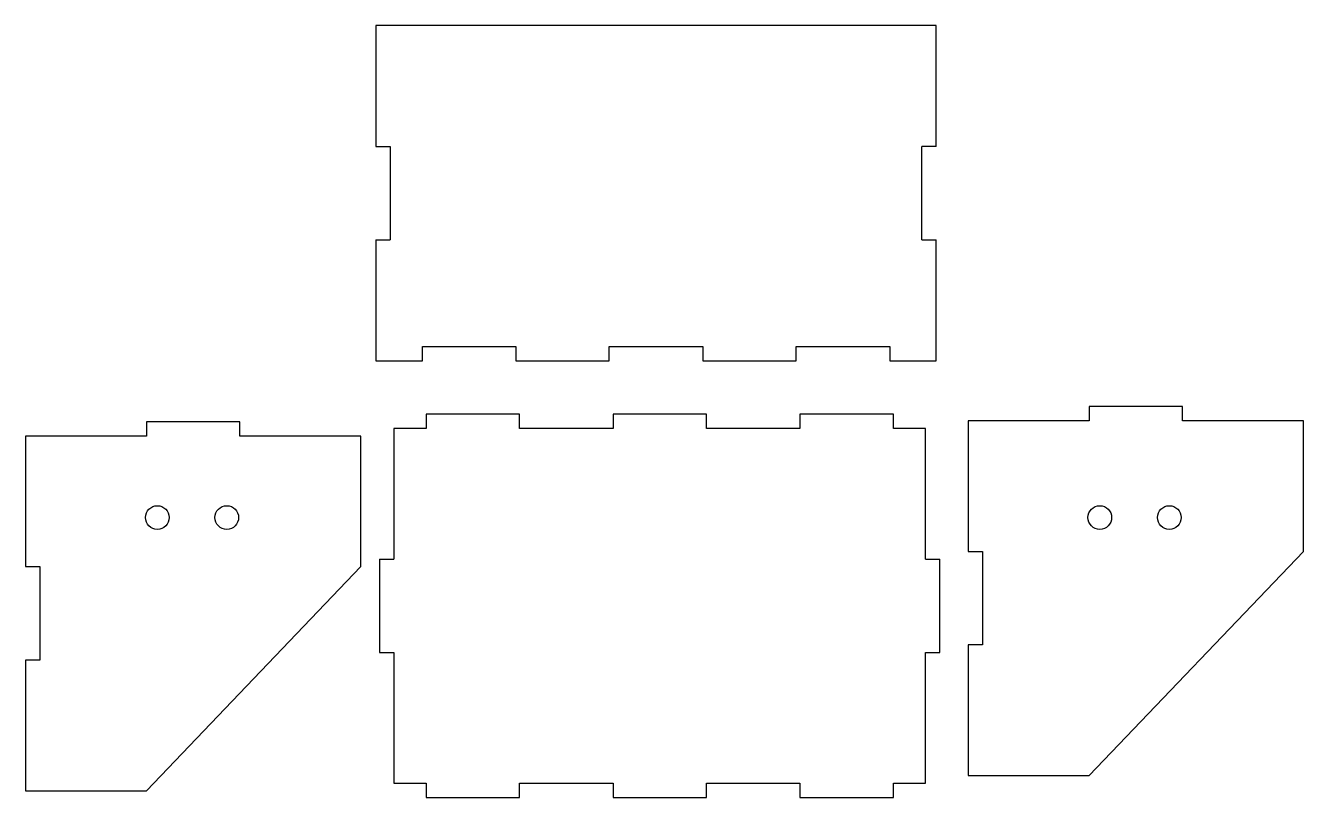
# Model space of a CAD drawing. Header units: millimetres. Extents: x 44 to 661, y -153 to 247.
# Drawn here: x 350.7 to 566.8, y -153.4 to -22.9 of the extents above; entities that cross this region are included whole.
import ezdxf

# ---------------------------------------------------------------- set-up
doc = ezdxf.new("R2010")
doc.units = ezdxf.units.MM
for name, color, linetype in [('back_outsideCutPath', 7, 'Continuous'), ('left_outsideCutPath', 7, 'Continuous'), ('right_outsideCutPath', 7, 'Continuous'), ('top_outsideCutPath', 7, 'Continuous')]:
    doc.layers.add(name, color=color, linetype=linetype)

msp = doc.modelspace()

# ---------------------------------------------------------------- linework, layer by layer
at = {"linetype": 'Continuous'}
for p, q in [((433.6, -22.93), (417.79, -22.93)), ((465.2, -22.93), (449.4, -22.93)), ((504.69, -22.93), (481.01, -22.93)), ((409.92, -43.38), (412.35, -43.38)), ((504.69, -43.38), (502.26, -43.38)), ((409.92, -59.18), (412.35, -59.18)), ((502.26, -59.18), (504.69, -59.18)), ((496.81, -79.63), (504.69, -79.63)), ((566.77, -111.84), (530.52, -149.71)), ((407.4, -114.39), (371.15, -152.27)), ((410.54, -113.11), (412.97, -113.11)), ((502.88, -113.11), (505.31, -113.11)), ((410.54, -128.92), (412.97, -128.92)), ((502.88, -128.92), (505.31, -128.92))]:
    msp.add_line(p, q, dxfattribs=at)
for centre in [(372.98, -106.1), (384.72, -106.1), (532.34, -106.1), (544.09, -106.1)]:
    msp.add_circle(centre, 2, dxfattribs=at)
at = {"layer": 'back_outsideCutPath'}
for p, q in [((409.92, -22.93), (409.92, -43.38)), ((417.79, -22.93), (409.92, -22.93)), ((449.4, -22.93), (433.6, -22.93)), ((481.01, -22.93), (465.2, -22.93)), ((504.69, -43.38), (504.69, -22.93)), ((412.35, -43.38), (412.35, -59.18)), ((502.26, -59.18), (502.26, -43.38)), ((409.92, -59.18), (409.92, -74.99)), ((504.69, -79.63), (504.69, -59.18)), ((409.92, -74.99), (409.92, -79.63)), ((417.79, -79.63), (417.79, -77.2)), ((417.79, -77.2), (433.6, -77.2)), ((433.6, -77.2), (433.6, -79.63)), ((449.4, -79.63), (449.4, -77.2)), ((449.4, -77.2), (465.2, -77.2)), ((465.2, -77.2), (465.2, -79.63)), ((481.01, -79.63), (481.01, -77.2)), ((481.01, -77.2), (496.81, -77.2)), ((496.81, -77.2), (496.81, -79.63)), ((409.92, -79.63), (417.79, -79.63)), ((433.6, -79.63), (449.4, -79.63)), ((465.2, -79.63), (481.01, -79.63))]:
    msp.add_line(p, q, dxfattribs=at)
at = {"layer": 'left_outsideCutPath'}
for p, q in [((386.95, -89.9), (371.15, -89.9)), ((371.15, -89.9), (371.15, -92.33)), ((386.95, -92.33), (386.95, -89.9)), ((355.35, -92.33), (350.7, -92.33)), ((350.7, -92.33), (350.7, -114.39)), ((371.15, -92.33), (355.35, -92.33)), ((407.4, -92.33), (386.95, -92.33)), ((407.4, -98.59), (407.4, -92.33)), ((407.4, -114.39), (407.4, -98.59)), ((350.7, -114.39), (353.13, -114.39)), ((353.13, -114.39), (353.13, -130.2)), ((353.13, -130.2), (350.7, -130.2)), ((350.7, -130.2), (350.7, -146)), ((350.7, -146), (350.7, -152.27)), ((350.7, -152.27), (371.15, -152.27))]:
    msp.add_line(p, q, dxfattribs=at)
at = {"layer": 'right_outsideCutPath'}
for p, q in [((546.32, -87.34), (530.52, -87.34)), ((530.52, -87.34), (530.52, -89.77)), ((546.32, -89.77), (546.32, -87.34)), ((514.71, -89.77), (510.07, -89.77)), ((510.07, -89.77), (510.07, -111.84)), ((530.52, -89.77), (514.71, -89.77)), ((566.77, -89.77), (546.32, -89.77)), ((566.77, -96.03), (566.77, -89.77)), ((566.77, -111.84), (566.77, -96.03)), ((510.07, -111.84), (512.5, -111.84)), ((512.5, -111.84), (512.5, -127.64)), ((512.5, -127.64), (510.07, -127.64)), ((510.07, -127.64), (510.07, -143.44)), ((510.07, -143.44), (510.07, -149.71)), ((510.07, -149.71), (530.52, -149.71))]:
    msp.add_line(p, q, dxfattribs=at)
at = {"layer": 'top_outsideCutPath'}
for p, q in [((434.22, -88.61), (418.42, -88.61)), ((418.42, -88.61), (418.42, -91.04)), ((434.22, -91.04), (434.22, -88.61)), ((465.83, -88.61), (450.03, -88.61)), ((450.03, -88.61), (450.03, -91.04)), ((465.83, -91.04), (465.83, -88.61)), ((497.44, -88.61), (481.63, -88.61)), ((481.63, -88.61), (481.63, -91.04)), ((497.44, -91.04), (497.44, -88.61)), ((418.42, -91.04), (412.97, -91.04)), ((412.97, -91.04), (412.97, -113.11)), ((450.03, -91.04), (434.22, -91.04)), ((481.63, -91.04), (465.83, -91.04)), ((502.88, -91.04), (497.44, -91.04)), ((502.88, -97.31), (502.88, -91.04)), ((502.88, -113.11), (502.88, -97.31)), ((410.54, -113.11), (410.54, -128.92)), ((505.31, -128.92), (505.31, -113.11)), ((412.97, -128.92), (412.97, -144.72)), ((502.88, -150.98), (502.88, -128.92)), ((412.97, -144.72), (412.97, -150.98)), ((412.97, -150.98), (418.42, -150.98)), ((418.42, -150.98), (418.42, -153.41)), ((434.22, -153.41), (434.22, -150.98)), ((434.22, -150.98), (450.03, -150.98)), ((450.03, -150.98), (450.03, -153.41)), ((465.83, -153.41), (465.83, -150.98)), ((465.83, -150.98), (481.63, -150.98)), ((481.63, -150.98), (481.63, -153.41)), ((497.44, -153.41), (497.44, -150.98)), ((497.44, -150.98), (502.88, -150.98)), ((418.42, -153.41), (434.22, -153.41)), ((450.03, -153.41), (465.83, -153.41)), ((481.63, -153.41), (497.44, -153.41))]:
    msp.add_line(p, q, dxfattribs=at)

doc.saveas('drawing.dxf')
